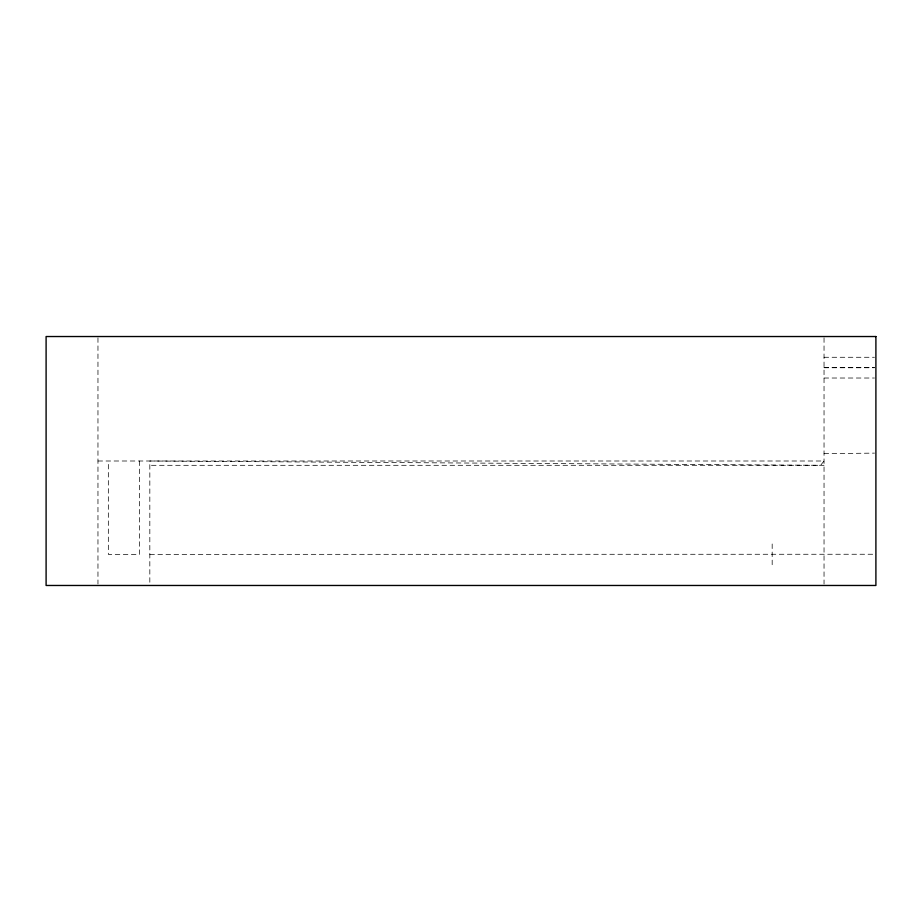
<?xml version="1.0" encoding="UTF-8"?>
<svg xmlns="http://www.w3.org/2000/svg" width="922" height="922" viewBox="0 0 922 922"><rect width="100%" height="100%" fill="white"/><g stroke="black" fill="none" stroke-linecap="round" stroke-linejoin="round"><path stroke-width="0.69" stroke-dasharray="4.61 3.46" d="M824.038 453.67L874.494 453.117M824.038 357.275L874.459 357.275M824.038 367.648L874.459 367.648M824.038 367.751L874.459 367.751M824.038 378.02L874.459 378.02M97.963 461L824.038 461L820.592 465.287L149.825 465.31M149.825 554.353L874.459 554.249M824.038 465.31L149.825 461L149.825 584.041M824.038 337.821L824.038 584.041M772.175 543.98L772.175 564.725M139.453 461L139.453 554.353L108.335 554.353L108.335 461M97.963 337.821L97.963 584.041"/><path stroke-width="1.38" d="M875.9 336.53L46.1 336.53L46.1 585.47L875.9 585.47L875.9 336.53"/></g></svg>
